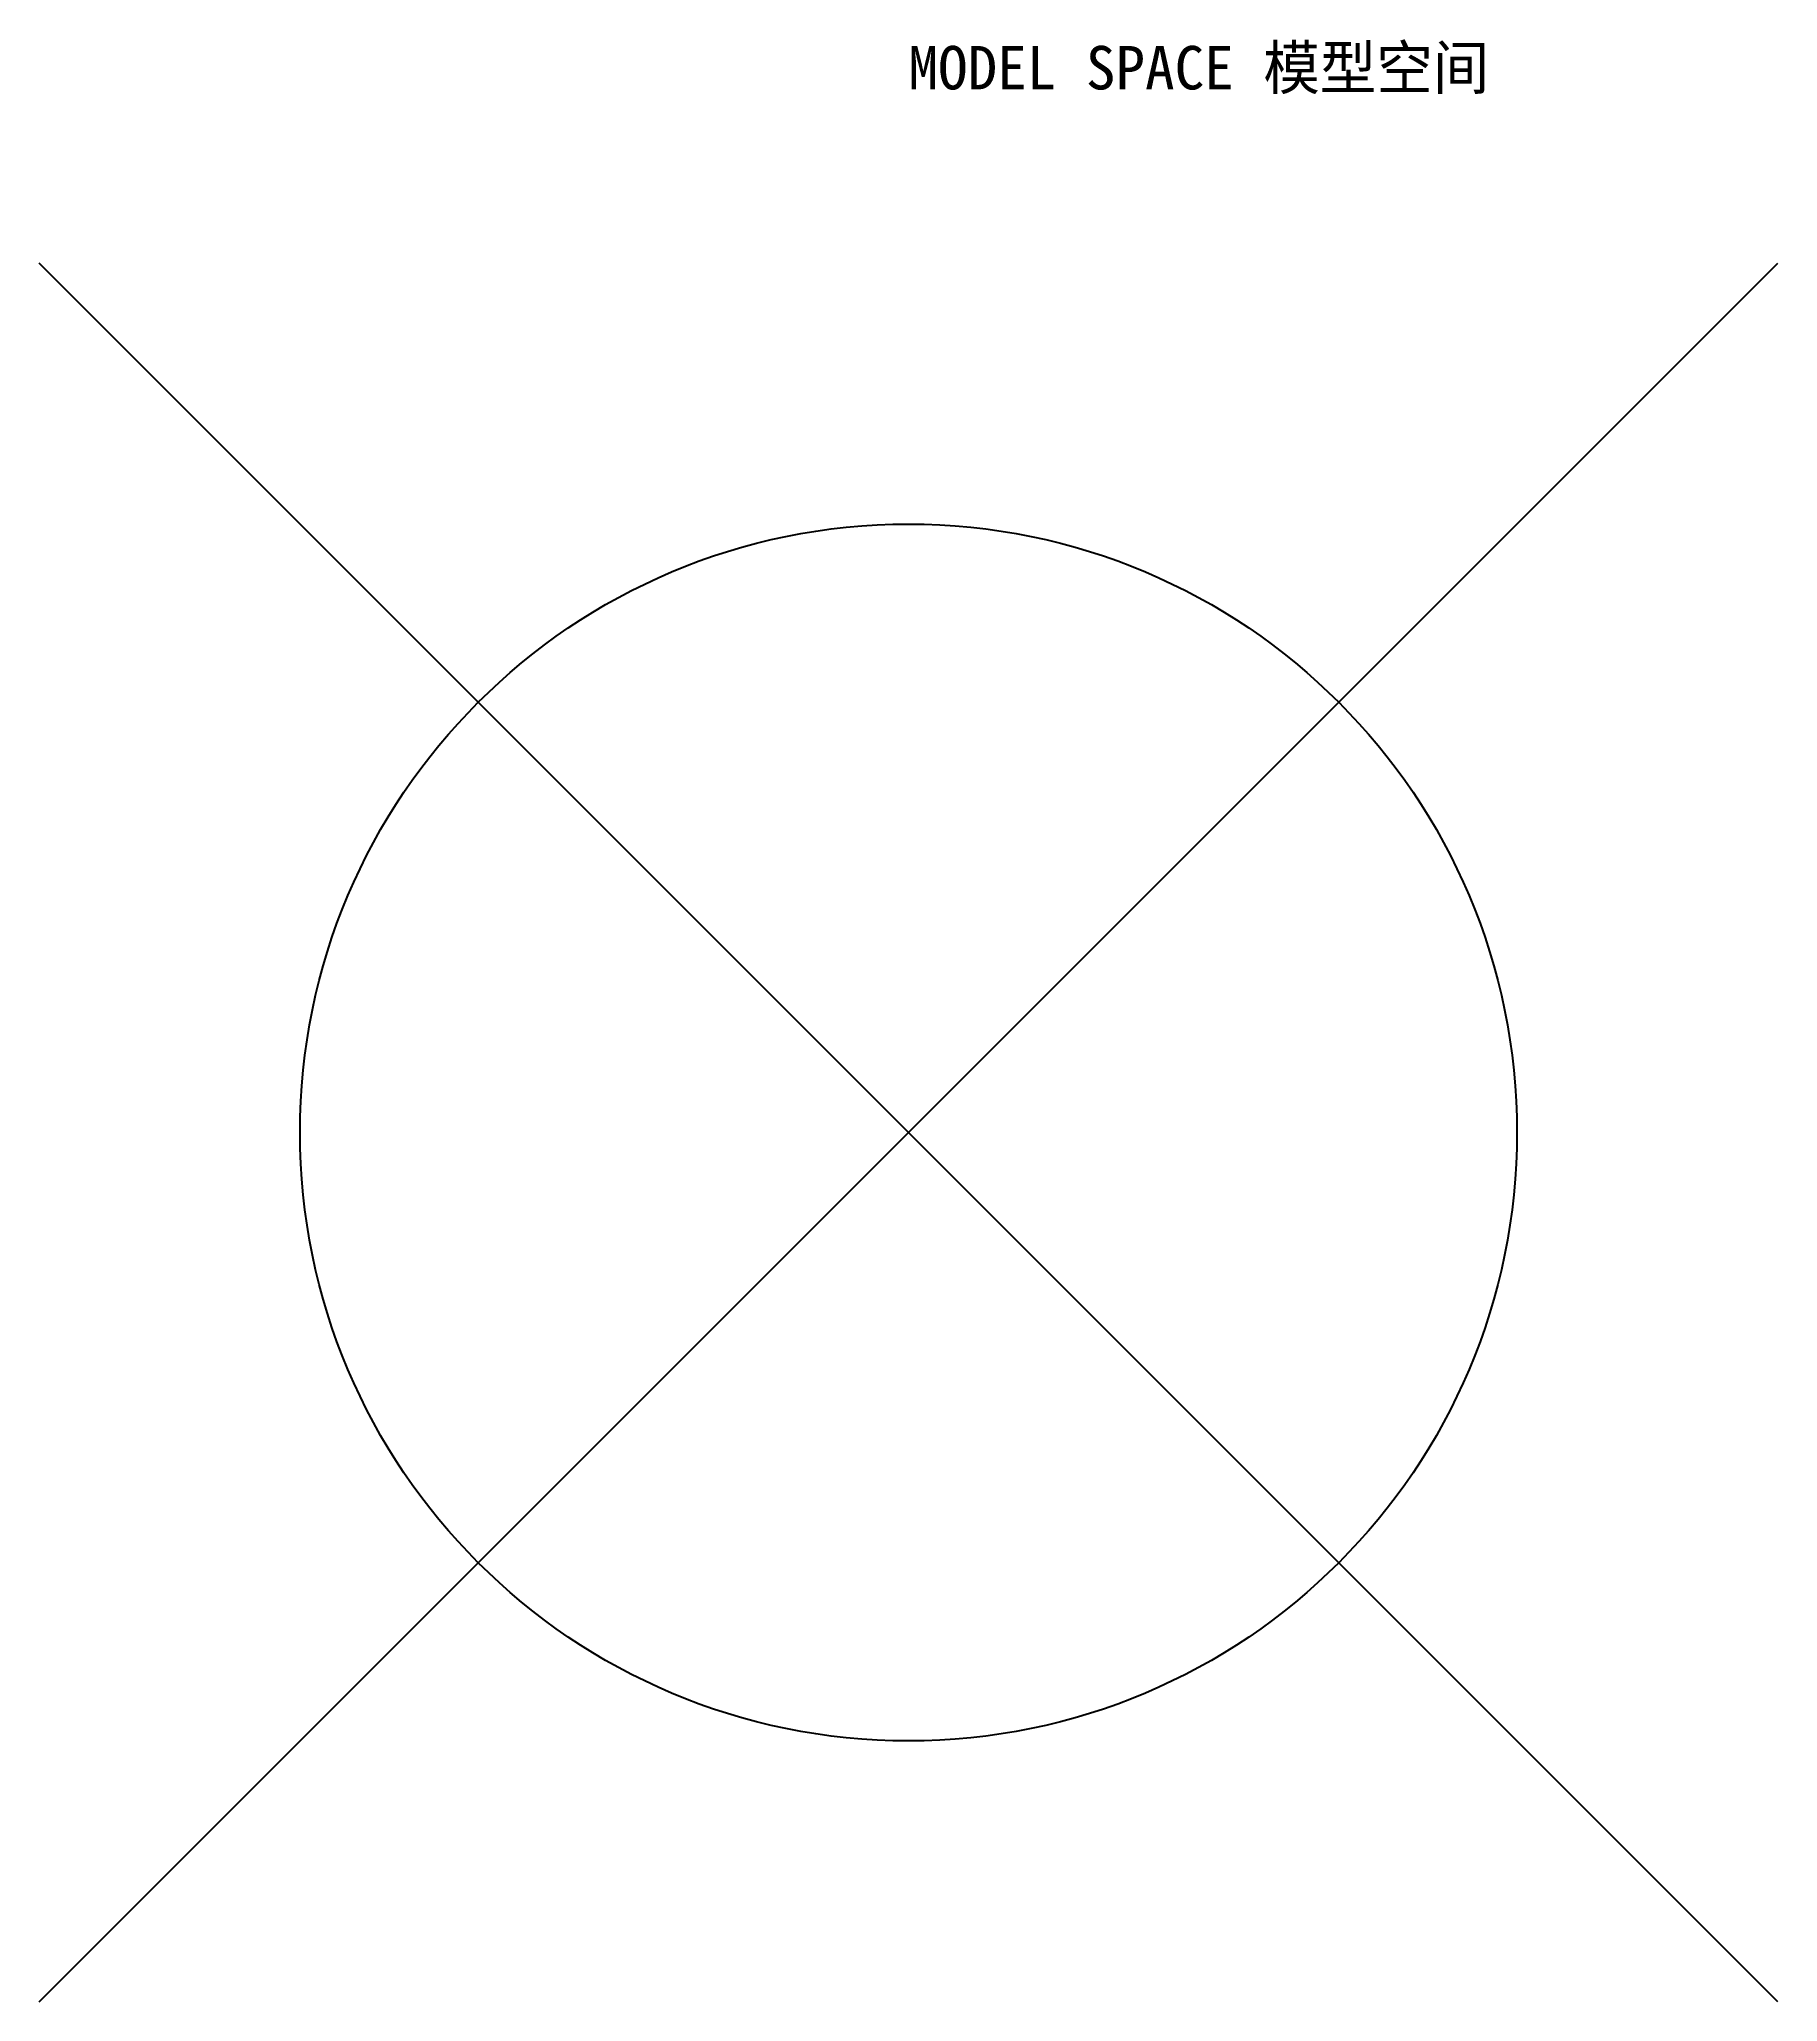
# Model space of a CAD drawing. Extents: x -50 to 50, y -50 to 63.
import ezdxf

# ---------------------------------------------------------------- set-up
doc = ezdxf.new("R2010")
doc.units = 0

msp = doc.modelspace()

# ---------------------------------------------------------------- linework, layer by layer
at = {"color": 1}
msp.add_line((-50, -50), (50, 50), dxfattribs=at)
at = {"color": 3}
msp.add_line((50, -50), (-50, 50), dxfattribs=at)
at = {"color": 5}
msp.add_circle((0, 0), 35, dxfattribs=at)

# ---------------------------------------------------------------- texts
msp.add_text('MODEL SPACE 模型空间', height=2.5).set_placement((0, 60))

doc.saveas('drawing.dxf')
